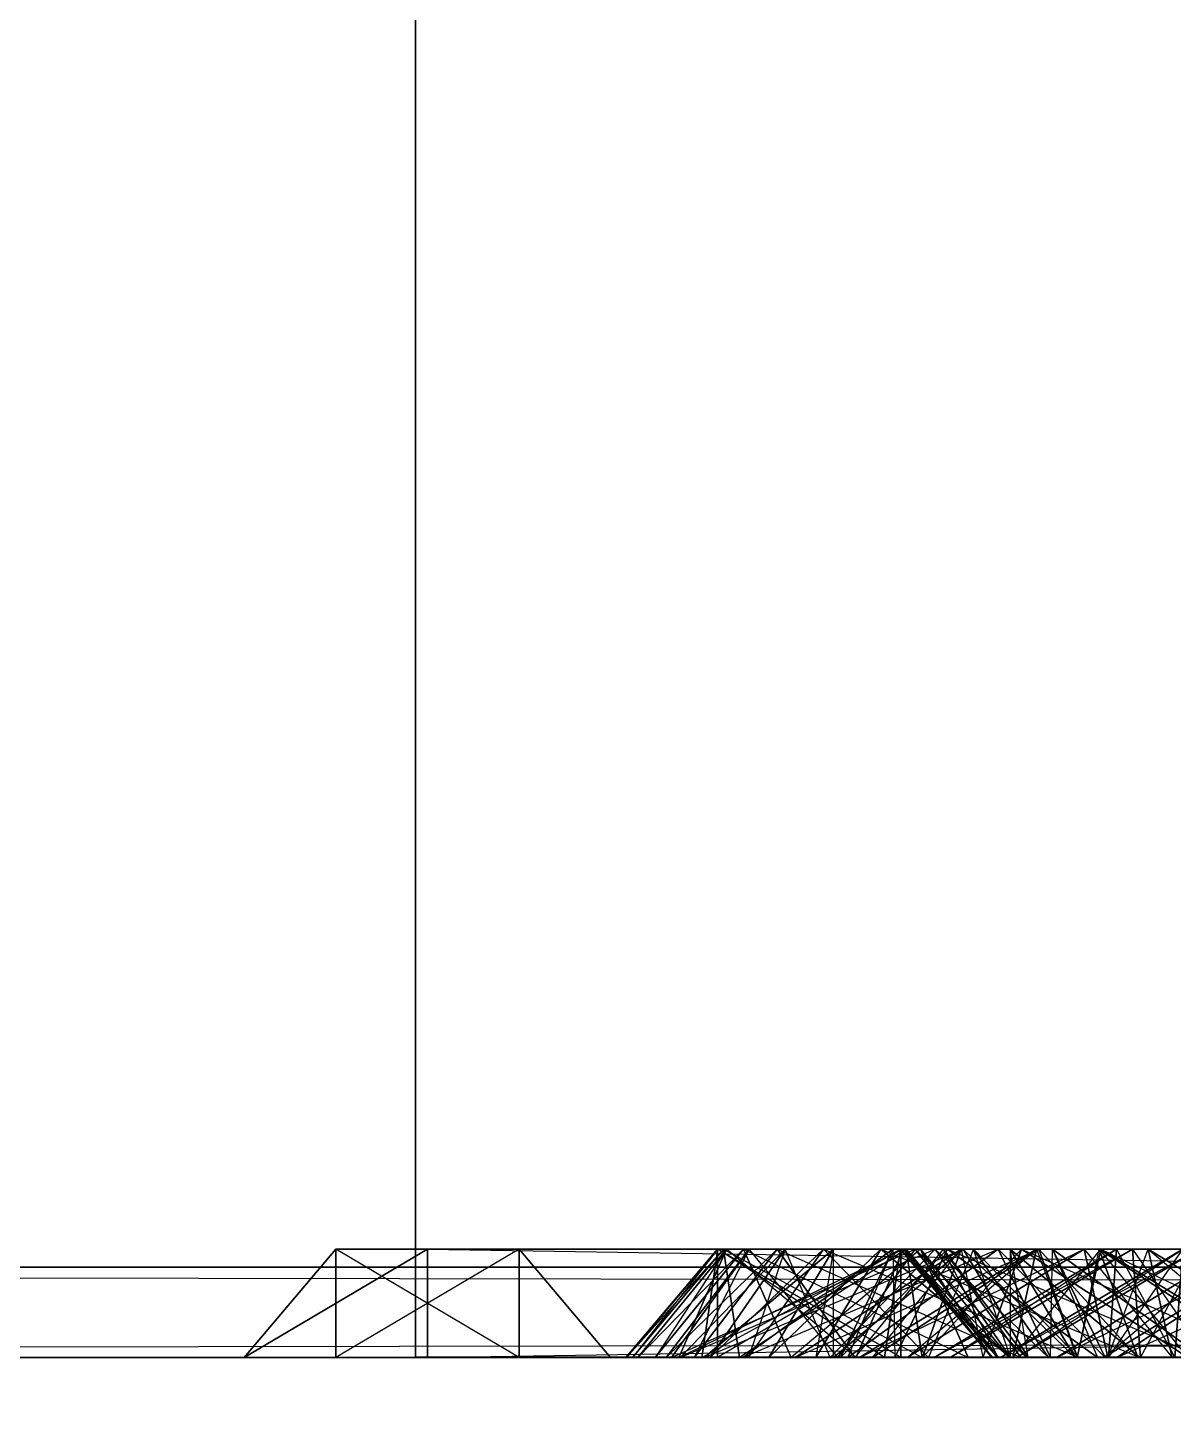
# Model space of a CAD drawing. Extents: x -3.3 to 26.7, y -2 to 14.5.
# Drawn here: x 0.515 to 1.15, y 0.475 to 1.238 of the extents above; entities that cross this region are included whole.
import ezdxf

# ---------------------------------------------------------------- set-up
doc = ezdxf.new("R2010")
doc.units = 0
doc.layers.add('UB3D', color=1, linetype='CONTINUOUS')

msp = doc.modelspace()

# ---------------------------------------------------------------- linework, layer by layer
at = {"layer": 'UB3D', "color": 20}
for points in [[(4.54, 0.500101, -14.07), (0.73, 0.500101, -14.07), (0.73, 4.500101, -14.07), (4.54, 4.500101, -14.07)], [(0.73, 0.500101, -14.07), (0.73, 0.500101, -3.91), (0.73, 4.500101, -3.91), (0.73, 4.500101, -14.07)], [(0.73, 0.500101, -3.91), (4.54, 0.500101, -3.91), (4.54, 4.500101, -3.91), (0.73, 4.500101, -3.91)], [(4.54, 0.500101, -14.07), (0.73, 0.500101, -14.07), (0.73, 0.500101, -3.91)], [(4.54, 0.500101, -14.07), (0.73, 0.500101, -3.91), (4.54, 0.500101, -3.91)]]:
    msp.add_3dface(points, dxfattribs=at)
at = {"layer": 'UB3D', "color": 2}
for points in [[(0.635, 0.5, -3.9624), (0.7366, 0.56, -3.9624), (0.7366, 0.5, -4.0132)], [(0.635, 0.5, -3.8608), (0.7366, 0.5, -3.81), (0.7366, 0.56, -3.8608)], [(0.635, 0.5, -3.9624), (0.635, 0.5, -3.8608), (0.7366, 0.56, -3.9624)], [(0.635, 0.5, -3.8608), (0.7366, 0.56, -3.9624), (0.7366, 0.56, -3.8608)], [(0.635, 0.5, -14.1224), (0.7366, 0.56, -14.1224), (0.7366, 0.5, -14.1732)], [(0.635, 0.5, -14.0208), (0.7366, 0.5, -13.97), (0.7366, 0.56, -14.0208)], [(0.635, 0.5, -14.1224), (0.635, 0.5, -14.0208), (0.7366, 0.56, -14.1224)], [(0.635, 0.5, -14.0208), (0.7366, 0.56, -14.1224), (0.7366, 0.56, -14.0208)], [(0.6858, 0.5, -3.81), (0.6858, 0.56, -3.9116), (0.635, 0.5, -3.9116)], [(0.6858, 0.56, -3.9116), (0.635, 0.5, -3.9116), (0.6858, 0.56, -14.0716)], [(0.635, 0.5, -3.9116), (0.6858, 0.56, -14.0716), (0.635, 0.5, -14.0716)], [(0.6858, 0.56, -14.0716), (0.635, 0.5, -14.0716), (0.6858, 0.5, -14.1732)], [(0.6858, 0.5, -3.81), (0.7874, 0.5, -3.81), (0.6858, 0.56, -3.9116)], [(0.7874, 0.5, -3.81), (0.6858, 0.56, -3.9116), (0.7874, 0.56, -3.9116)], [(0.6858, 0.56, -3.9116), (0.7874, 0.56, -3.9116), (0.6858, 0.56, -14.0716)], [(0.7874, 0.56, -3.9116), (0.6858, 0.56, -14.0716), (0.7874, 0.56, -14.0716)], [(0.6858, 0.56, -14.0716), (0.7874, 0.56, -14.0716), (0.6858, 0.5, -14.1732)], [(0.7874, 0.56, -14.0716), (0.6858, 0.5, -14.1732), (0.7874, 0.5, -14.1732)], [(0.7366, 0.56, -3.9624), (0.7366, 0.5, -4.0132), (4.5466, 0.56, -3.9624)], [(0.7366, 0.5, -4.0132), (4.5466, 0.56, -3.9624), (4.5466, 0.5, -4.0132)], [(0.7366, 0.5, -3.81), (0.7366, 0.56, -3.8608), (4.5466, 0.5, -3.81)], [(0.7366, 0.56, -3.8608), (4.5466, 0.5, -3.81), (4.5466, 0.56, -3.8608)], [(0.7366, 0.56, -3.9624), (0.7366, 0.56, -3.8608), (4.5466, 0.56, -3.9624)], [(0.7366, 0.56, -3.8608), (4.5466, 0.56, -3.9624), (4.5466, 0.56, -3.8608)], [(0.7366, 0.56, -14.1224), (0.7366, 0.5, -14.1732), (4.5466, 0.56, -14.1224)], [(0.7366, 0.5, -14.1732), (4.5466, 0.56, -14.1224), (4.5466, 0.5, -14.1732)], [(0.7366, 0.5, -13.97), (0.7366, 0.56, -14.0208), (4.5466, 0.5, -13.97)], [(0.7366, 0.56, -14.0208), (4.5466, 0.5, -13.97), (4.5466, 0.56, -14.0208)], [(0.7366, 0.56, -14.1224), (0.7366, 0.56, -14.0208), (4.5466, 0.56, -14.1224)], [(0.7366, 0.56, -14.0208), (4.5466, 0.56, -14.1224), (4.5466, 0.56, -14.0208)], [(0.7874, 0.5, -3.81), (0.8382, 0.5, -3.9116), (0.7874, 0.56, -3.9116)], [(0.8382, 0.5, -3.9116), (0.7874, 0.56, -3.9116), (0.8382, 0.5, -14.0716)], [(0.7874, 0.56, -3.9116), (0.8382, 0.5, -14.0716), (0.7874, 0.56, -14.0716)], [(0.8382, 0.5, -14.0716), (0.7874, 0.56, -14.0716), (0.7874, 0.5, -14.1732)], [(0.897466, 0.5, -10.371667), (0.897466, 0.56, -10.473267), (0.846666, 0.5, -10.473267)], [(0.897466, 0.56, -10.473267), (0.846666, 0.5, -10.473267), (0.897466, 0.56, -10.8966)], [(0.846666, 0.5, -10.473267), (0.897466, 0.56, -10.8966), (0.846666, 0.5, -10.8966)], [(0.897466, 0.56, -10.8966), (0.846666, 0.5, -10.8966), (0.897466, 0.5, -10.9982)], [(0.888778, 0.5, -10.570082), (0.847026, 0.5, -10.464448), (0.89763, 0.56, -10.468874)], [(0.847026, 0.5, -10.464448), (0.89763, 0.56, -10.468874), (0.850241, 0.5, -10.427692)], [(0.88878, 0.5, -10.799817), (0.89763, 0.56, -10.901025), (0.847026, 0.5, -10.90545)], [(0.89763, 0.56, -10.901025), (0.847026, 0.5, -10.90545), (0.900844, 0.56, -10.93778)], [(0.847026, 0.5, -10.90545), (0.900844, 0.56, -10.93778), (0.85024, 0.5, -10.942205)], [(0.900844, 0.56, -10.93778), (0.85024, 0.5, -10.942205), (0.909694, 0.5, -11.038988)], [(0.89763, 0.56, -10.468874), (0.850241, 0.5, -10.427692), (0.900845, 0.56, -10.432118)], [(0.850241, 0.5, -10.427692), (0.900845, 0.56, -10.432118), (0.909697, 0.5, -10.33091)], [(0.876086, 0.5, -10.84837), (0.902382, 0.56, -10.946503), (0.853315, 0.5, -10.959651)], [(0.902382, 0.56, -10.946503), (0.853315, 0.5, -10.959651), (0.911932, 0.56, -10.982142)], [(0.853315, 0.5, -10.959651), (0.911932, 0.56, -10.982142), (0.862865, 0.5, -10.99529)], [(0.876087, 0.5, -10.521529), (0.853316, 0.5, -10.410248), (0.902383, 0.56, -10.423396)], [(0.853316, 0.5, -10.410248), (0.902383, 0.56, -10.423396), (0.862866, 0.5, -10.374609)], [(0.911932, 0.56, -10.982142), (0.862865, 0.5, -10.99529), (0.938228, 0.5, -11.080275)], [(0.902383, 0.56, -10.423396), (0.862866, 0.5, -10.374609), (0.911933, 0.56, -10.387757)], [(0.862866, 0.5, -10.374609), (0.911933, 0.56, -10.387757), (0.938229, 0.5, -10.289624)], [(0.872022, 0.5, -10.898384), (0.914959, 0.56, -10.990462), (0.86892, 0.5, -11.011931)], [(0.914959, 0.56, -10.990462), (0.86892, 0.5, -11.011931), (0.930552, 0.56, -11.023901)], [(0.86892, 0.5, -11.011931), (0.930552, 0.56, -11.023901), (0.884513, 0.5, -11.04537)], [(0.872026, 0.5, -10.471515), (0.868922, 0.5, -10.35797), (0.914961, 0.56, -10.379438)], [(0.868922, 0.5, -10.35797), (0.914961, 0.56, -10.379438), (0.884514, 0.5, -10.324532)], [(0.872022, 0.5, -10.898384), (0.9641, 0.5, -10.855448), (0.914959, 0.56, -10.990462)], [(0.964102, 0.5, -10.514449), (0.872026, 0.5, -10.471515), (1.007037, 0.56, -10.422372)], [(0.872026, 0.5, -10.471515), (1.007037, 0.56, -10.422372), (0.914961, 0.56, -10.379438)], [(0.876086, 0.5, -10.84837), (0.974218, 0.5, -10.822074), (0.902382, 0.56, -10.946503)], [(0.974219, 0.5, -10.547825), (0.876087, 0.5, -10.521529), (1.000515, 0.56, -10.449692)], [(0.876087, 0.5, -10.521529), (1.000515, 0.56, -10.449692), (0.902383, 0.56, -10.423396)], [(0.876707, 0.5, -10.421553), (0.893369, 0.5, -10.309194), (0.93498, 0.56, -10.338331)], [(0.959929, 0.5, -10.479825), (0.876707, 0.5, -10.421553), (1.018202, 0.56, -10.396603)], [(0.876707, 0.5, -10.421553), (1.018202, 0.56, -10.396603), (0.93498, 0.56, -10.338331)], [(0.876709, 0.5, -10.948346), (0.93498, 0.56, -11.031568), (0.893369, 0.5, -11.060704)], [(0.876709, 0.5, -10.948346), (0.959931, 0.5, -10.890076), (0.93498, 0.56, -11.031568)], [(0.930552, 0.56, -11.023901), (0.884513, 0.5, -11.04537), (0.973489, 0.5, -11.115979)], [(0.914961, 0.56, -10.379438), (0.884514, 0.5, -10.324532), (0.930553, 0.56, -10.346)], [(0.884514, 0.5, -10.324532), (0.930553, 0.56, -10.346), (0.973488, 0.5, -10.253923)], [(0.989986, 0.5, -10.578934), (0.888778, 0.5, -10.570082), (0.998838, 0.56, -10.477726)], [(0.888778, 0.5, -10.570082), (0.998838, 0.56, -10.477726), (0.89763, 0.56, -10.468874)], [(0.88878, 0.5, -10.799817), (0.989988, 0.5, -10.790967), (0.89763, 0.56, -10.901025)], [(0.889995, 0.5, -10.996736), (0.961834, 0.56, -11.068575), (0.925914, 0.5, -11.104495)], [(0.889995, 0.5, -10.996736), (0.961833, 0.5, -10.924898), (0.961834, 0.56, -11.068575)], [(0.889997, 0.5, -10.373162), (0.925916, 0.5, -10.265405), (0.961835, 0.56, -10.301324)], [(0.961835, 0.5, -10.445), (0.889997, 0.5, -10.373162), (1.033673, 0.56, -10.373162)], [(0.889997, 0.5, -10.373162), (1.033673, 0.56, -10.373162), (0.961835, 0.56, -10.301324)], [(0.893369, 0.5, -10.309194), (0.93498, 0.56, -10.338331), (0.914532, 0.5, -10.27897)], [(0.93498, 0.56, -11.031568), (0.893369, 0.5, -11.060704), (0.956142, 0.56, -11.061791)], [(0.893369, 0.5, -11.060704), (0.956142, 0.56, -11.061791), (0.914531, 0.5, -11.090927)], [(0.897466, 0.5, -10.371667), (0.999066, 0.5, -10.371667), (0.897466, 0.56, -10.473267)], [(0.999066, 0.5, -10.371667), (0.897466, 0.56, -10.473267), (0.999066, 0.56, -10.473267)], [(0.897466, 0.56, -10.473267), (0.999066, 0.56, -10.473267), (0.897466, 0.56, -10.8966)], [(0.999066, 0.56, -10.473267), (0.897466, 0.56, -10.8966), (0.999066, 0.56, -10.8966)], [(0.897466, 0.56, -10.8966), (0.999066, 0.56, -10.8966), (0.897466, 0.5, -10.9982)], [(0.999066, 0.56, -10.8966), (0.897466, 0.5, -10.9982), (0.999066, 0.5, -10.9982)], [(0.998838, 0.56, -10.477726), (0.89763, 0.56, -10.468874), (1.002053, 0.56, -10.44097)], [(0.89763, 0.56, -10.468874), (1.002053, 0.56, -10.44097), (0.900845, 0.56, -10.432118)], [(0.989988, 0.5, -10.790967), (0.89763, 0.56, -10.901025), (0.998838, 0.56, -10.892175)], [(0.89763, 0.56, -10.901025), (0.998838, 0.56, -10.892175), (0.900844, 0.56, -10.93778)], [(0.998838, 0.56, -10.892175), (0.900844, 0.56, -10.93778), (1.002052, 0.56, -10.92893)], [(0.900844, 0.56, -10.93778), (1.002052, 0.56, -10.92893), (0.909694, 0.5, -11.038988)], [(1.002053, 0.56, -10.44097), (0.900845, 0.56, -10.432118), (1.010905, 0.5, -10.339762)], [(0.900845, 0.56, -10.432118), (1.010905, 0.5, -10.339762), (0.909697, 0.5, -10.33091)], [(0.974218, 0.5, -10.822074), (0.902382, 0.56, -10.946503), (1.000514, 0.56, -10.920207)], [(0.902382, 0.56, -10.946503), (1.000514, 0.56, -10.920207), (0.911932, 0.56, -10.982142)], [(1.000515, 0.56, -10.449692), (0.902383, 0.56, -10.423396), (1.010065, 0.56, -10.414053)], [(0.902383, 0.56, -10.423396), (1.010065, 0.56, -10.414053), (0.911933, 0.56, -10.387757)], [(1.002052, 0.56, -10.92893), (0.909694, 0.5, -11.038988), (1.010902, 0.5, -11.030138)], [(0.911484, 0.5, -10.327817), (0.965569, 0.5, -10.227932), (0.994706, 0.56, -10.269543)], [(0.969758, 0.5, -10.411039), (0.911484, 0.5, -10.327817), (1.05298, 0.56, -10.352765)], [(0.911484, 0.5, -10.327817), (1.05298, 0.56, -10.352765), (0.994706, 0.56, -10.269543)], [(0.911486, 0.5, -11.042086), (0.994708, 0.56, -11.100357), (0.965572, 0.5, -11.141968)], [(0.911486, 0.5, -11.042086), (0.969756, 0.5, -10.958864), (0.994708, 0.56, -11.100357)], [(1.000514, 0.56, -10.920207), (0.911932, 0.56, -10.982142), (1.010064, 0.56, -10.955846)], [(0.911932, 0.56, -10.982142), (1.010064, 0.56, -10.955846), (0.938228, 0.5, -11.080275)], [(1.010065, 0.56, -10.414053), (0.911933, 0.56, -10.387757), (1.036361, 0.5, -10.31592)], [(0.911933, 0.56, -10.387757), (1.036361, 0.5, -10.31592), (0.938229, 0.5, -10.289624)], [(0.956142, 0.56, -11.061791), (0.914531, 0.5, -11.090927), (1.014413, 0.5, -11.145013)], [(0.93498, 0.56, -10.338331), (0.914532, 0.5, -10.27897), (0.956143, 0.56, -10.308107)], [(0.914532, 0.5, -10.27897), (0.956143, 0.56, -10.308107), (1.014416, 0.5, -10.224885)], [(0.9641, 0.5, -10.855448), (0.914959, 0.56, -10.990462), (1.007037, 0.56, -10.947526)], [(0.914959, 0.56, -10.990462), (1.007037, 0.56, -10.947526), (0.930552, 0.56, -11.023901)], [(1.007037, 0.56, -10.422372), (0.914961, 0.56, -10.379438), (1.022629, 0.56, -10.388934)], [(0.914961, 0.56, -10.379438), (1.022629, 0.56, -10.388934), (0.930553, 0.56, -10.346)], [(0.961834, 0.56, -11.068575), (0.925914, 0.5, -11.104495), (0.987924, 0.56, -11.094665)], [(0.925914, 0.5, -11.104495), (0.987924, 0.56, -11.094665), (0.952004, 0.5, -11.130585)], [(0.925916, 0.5, -10.265405), (0.961835, 0.56, -10.301324), (0.952005, 0.5, -10.239316)], [(1.007037, 0.56, -10.947526), (0.930552, 0.56, -11.023901), (1.02263, 0.56, -10.980965)], [(0.930552, 0.56, -11.023901), (1.02263, 0.56, -10.980965), (0.973489, 0.5, -11.115979)], [(1.022629, 0.56, -10.388934), (0.930553, 0.56, -10.346), (1.065564, 0.5, -10.296857)], [(0.930553, 0.56, -10.346), (1.065564, 0.5, -10.296857), (0.973488, 0.5, -10.253923)], [(1.018202, 0.56, -10.396603), (0.93498, 0.56, -10.338331), (1.039365, 0.56, -10.366379)], [(0.93498, 0.56, -10.338331), (1.039365, 0.56, -10.366379), (0.956143, 0.56, -10.308107)], [(0.959931, 0.5, -10.890076), (0.93498, 0.56, -11.031568), (1.018202, 0.56, -10.973298)], [(0.93498, 0.56, -11.031568), (1.018202, 0.56, -10.973298), (0.956142, 0.56, -11.061791)], [(1.010064, 0.56, -10.955846), (0.938228, 0.5, -11.080275), (1.03636, 0.5, -11.053979)], [(0.94052, 0.5, -11.08301), (1.032598, 0.56, -11.125947), (1.011129, 0.5, -11.171986)], [(0.94052, 0.5, -11.08301), (0.983456, 0.5, -10.990932), (1.032598, 0.56, -11.125947)], [(0.940521, 0.5, -10.286886), (1.011132, 0.5, -10.197913), (1.032599, 0.56, -10.243952)], [(0.983455, 0.5, -10.378964), (0.940521, 0.5, -10.286886), (1.075533, 0.56, -10.33603)], [(0.940521, 0.5, -10.286886), (1.075533, 0.56, -10.33603), (1.032599, 0.56, -10.243952)], [(0.987924, 0.56, -11.094665), (0.952004, 0.5, -11.130585), (1.059763, 0.5, -11.166504)], [(0.961835, 0.56, -10.301324), (0.952005, 0.5, -10.239316), (0.987924, 0.56, -10.275235)], [(0.952005, 0.5, -10.239316), (0.987924, 0.56, -10.275235), (1.059762, 0.5, -10.203397)], [(1.018202, 0.56, -10.973298), (0.956142, 0.56, -11.061791), (1.039364, 0.56, -11.003521)], [(0.956142, 0.56, -11.061791), (1.039364, 0.56, -11.003521), (1.014413, 0.5, -11.145013)], [(1.039365, 0.56, -10.366379), (0.956143, 0.56, -10.308107), (1.097638, 0.5, -10.283157)], [(0.956143, 0.56, -10.308107), (1.097638, 0.5, -10.283157), (1.014416, 0.5, -10.224885)], [(0.959929, 0.5, -10.479825), (1.018202, 0.56, -10.396603), (1.059813, 0.5, -10.42574)], [(0.959931, 0.5, -10.890076), (1.059813, 0.5, -10.944162), (1.018202, 0.56, -10.973298)], [(0.961833, 0.5, -10.924898), (1.069592, 0.5, -10.960817), (1.033672, 0.56, -10.996737)], [(0.961833, 0.5, -10.924898), (0.961834, 0.56, -11.068575), (1.033672, 0.56, -10.996737)], [(0.961834, 0.56, -11.068575), (1.033672, 0.56, -10.996737), (0.987924, 0.56, -11.094665)], [(0.961835, 0.5, -10.445), (1.033673, 0.56, -10.373162), (1.069592, 0.5, -10.409081)], [(1.033673, 0.56, -10.373162), (0.961835, 0.56, -10.301324), (1.059762, 0.56, -10.347073)], [(0.961835, 0.56, -10.301324), (1.059762, 0.56, -10.347073), (0.987924, 0.56, -10.275235)], [(0.9641, 0.5, -10.855448), (1.053076, 0.5, -10.926057), (1.007037, 0.56, -10.947526)], [(0.964102, 0.5, -10.514449), (1.007037, 0.56, -10.422372), (1.053076, 0.5, -10.44384)], [(0.965569, 0.5, -10.227932), (0.994706, 0.56, -10.269543), (0.995792, 0.5, -10.206769)], [(0.994708, 0.56, -11.100357), (0.965572, 0.5, -11.141968), (1.024931, 0.56, -11.121519)], [(0.965572, 0.5, -11.141968), (1.024931, 0.56, -11.121519), (0.995795, 0.5, -11.16313)], [(0.969756, 0.5, -10.958864), (1.082114, 0.5, -10.975524), (1.052978, 0.56, -11.017135)], [(0.969756, 0.5, -10.958864), (0.994708, 0.56, -11.100357), (1.052978, 0.56, -11.017135)], [(0.969758, 0.5, -10.411039), (1.05298, 0.56, -10.352765), (1.082117, 0.5, -10.394376)], [(1.02263, 0.56, -10.980965), (0.973489, 0.5, -11.115979), (1.065567, 0.5, -11.073043)], [(0.974218, 0.5, -10.822074), (1.049581, 0.5, -10.907059), (1.000514, 0.56, -10.920207)], [(0.974219, 0.5, -10.547825), (1.000515, 0.56, -10.449692), (1.049582, 0.5, -10.46284)], [(0.976224, 0.5, -10.251629), (1.061209, 0.5, -10.176266), (1.074357, 0.56, -10.225333)], [(1.00252, 0.5, -10.349761), (0.976224, 0.5, -10.251629), (1.100653, 0.56, -10.323465)], [(0.976224, 0.5, -10.251629), (1.100653, 0.56, -10.323465), (1.074357, 0.56, -10.225333)], [(0.976224, 0.5, -11.118271), (1.074357, 0.56, -11.144567), (1.061209, 0.5, -11.193634)], [(0.976224, 0.5, -11.118271), (1.00252, 0.5, -11.020139), (1.074357, 0.56, -11.144567)], [(0.983455, 0.5, -10.378964), (1.075533, 0.56, -10.33603), (1.097, 0.5, -10.382069)], [(0.983456, 0.5, -10.990932), (1.097003, 0.5, -10.98783), (1.075534, 0.56, -11.033869)], [(0.983456, 0.5, -10.990932), (1.032598, 0.56, -11.125947), (1.075534, 0.56, -11.033869)], [(1.059762, 0.56, -10.347073), (0.987924, 0.56, -10.275235), (1.1316, 0.5, -10.275235)], [(0.987924, 0.56, -10.275235), (1.1316, 0.5, -10.275235), (1.059762, 0.5, -10.203397)], [(1.033672, 0.56, -10.996737), (0.987924, 0.56, -11.094665), (1.059762, 0.56, -11.022827)], [(0.987924, 0.56, -11.094665), (1.059762, 0.56, -11.022827), (1.059763, 0.5, -11.166504)], [(0.989986, 0.5, -10.578934), (0.998838, 0.56, -10.477726), (1.049442, 0.5, -10.482152)], [(0.989988, 0.5, -10.790967), (1.049442, 0.5, -10.88775), (0.998838, 0.56, -10.892175)], [(0.994706, 0.56, -10.269543), (0.995792, 0.5, -10.206769), (1.024929, 0.56, -10.24838)], [(1.05298, 0.56, -10.352765), (0.994706, 0.56, -10.269543), (1.083203, 0.56, -10.331602)], [(0.994706, 0.56, -10.269543), (1.083203, 0.56, -10.331602), (1.024929, 0.56, -10.24838)], [(0.994708, 0.56, -11.100357), (1.052978, 0.56, -11.017135), (1.024931, 0.56, -11.121519)], [(0.995792, 0.5, -10.206769), (1.024929, 0.56, -10.24838), (1.108151, 0.5, -10.190106)], [(1.024931, 0.56, -11.121519), (0.995795, 0.5, -11.16313), (1.108153, 0.5, -11.17979)], [(0.998838, 0.56, -10.477726), (1.049442, 0.5, -10.482152), (1.002053, 0.56, -10.44097)], [(1.049442, 0.5, -10.88775), (0.998838, 0.56, -10.892175), (1.052656, 0.5, -10.924505)], [(0.998838, 0.56, -10.892175), (1.052656, 0.5, -10.924505), (1.002052, 0.56, -10.92893)], [(0.999066, 0.5, -10.371667), (1.049866, 0.5, -10.473267), (0.999066, 0.56, -10.473267)], [(1.049866, 0.5, -10.473267), (0.999066, 0.56, -10.473267), (1.049866, 0.5, -10.8966)], [(0.999066, 0.56, -10.473267), (1.049866, 0.5, -10.8966), (0.999066, 0.56, -10.8966)], [(1.049866, 0.5, -10.8966), (0.999066, 0.56, -10.8966), (0.999066, 0.5, -10.9982)], [(1.049581, 0.5, -10.907059), (1.000514, 0.56, -10.920207), (1.059131, 0.5, -10.942698)], [(1.000514, 0.56, -10.920207), (1.059131, 0.5, -10.942698), (1.010064, 0.56, -10.955846)], [(1.000515, 0.56, -10.449692), (1.049582, 0.5, -10.46284), (1.010065, 0.56, -10.414053)], [(1.052656, 0.5, -10.924505), (1.002052, 0.56, -10.92893), (1.010902, 0.5, -11.030138)], [(1.049442, 0.5, -10.482152), (1.002053, 0.56, -10.44097), (1.052657, 0.5, -10.445396)], [(1.002053, 0.56, -10.44097), (1.052657, 0.5, -10.445396), (1.010905, 0.5, -10.339762)], [(1.00252, 0.5, -10.349761), (1.100653, 0.56, -10.323465), (1.113801, 0.5, -10.372532)], [(1.00252, 0.5, -11.020139), (1.113801, 0.5, -10.997368), (1.100653, 0.56, -11.046435)], [(1.00252, 0.5, -11.020139), (1.074357, 0.56, -11.144567), (1.100653, 0.56, -11.046435)], [(1.007037, 0.56, -10.422372), (1.053076, 0.5, -10.44384), (1.022629, 0.56, -10.388934)], [(1.053076, 0.5, -10.926057), (1.007037, 0.56, -10.947526), (1.068669, 0.5, -10.959496)], [(1.007037, 0.56, -10.947526), (1.068669, 0.5, -10.959496), (1.02263, 0.56, -10.980965)], [(1.059131, 0.5, -10.942698), (1.010064, 0.56, -10.955846), (1.03636, 0.5, -11.053979)], [(1.049582, 0.5, -10.46284), (1.010065, 0.56, -10.414053), (1.059132, 0.5, -10.427201)], [(1.010065, 0.56, -10.414053), (1.059132, 0.5, -10.427201), (1.036361, 0.5, -10.31592)], [(1.032598, 0.56, -11.125947), (1.011129, 0.5, -11.171986), (1.066037, 0.56, -11.14154)], [(1.011129, 0.5, -11.171986), (1.066037, 0.56, -11.14154), (1.044568, 0.5, -11.187579)], [(1.011132, 0.5, -10.197913), (1.032599, 0.56, -10.243952), (1.044571, 0.5, -10.182321)], [(1.039364, 0.56, -11.003521), (1.014413, 0.5, -11.145013), (1.097635, 0.5, -11.086743)], [(1.017509, 0.5, -11.1468), (1.118717, 0.56, -11.155655), (1.114289, 0.5, -11.206259)], [(1.017509, 0.5, -11.1468), (1.026363, 0.5, -11.045592), (1.118717, 0.56, -11.155655)], [(1.01751, 0.5, -10.223097), (1.114292, 0.5, -10.163641), (1.118718, 0.56, -10.214245)], [(1.026362, 0.5, -10.324305), (1.01751, 0.5, -10.223097), (1.12757, 0.56, -10.315453)], [(1.01751, 0.5, -10.223097), (1.12757, 0.56, -10.315453), (1.118718, 0.56, -10.214245)], [(1.018202, 0.56, -10.396603), (1.059813, 0.5, -10.42574), (1.039365, 0.56, -10.366379)], [(1.059813, 0.5, -10.944162), (1.018202, 0.56, -10.973298), (1.080975, 0.5, -10.974385)], [(1.018202, 0.56, -10.973298), (1.080975, 0.5, -10.974385), (1.039364, 0.56, -11.003521)], [(1.053076, 0.5, -10.44384), (1.022629, 0.56, -10.388934), (1.068668, 0.5, -10.410402)], [(1.022629, 0.56, -10.388934), (1.068668, 0.5, -10.410402), (1.065564, 0.5, -10.296857)], [(1.068669, 0.5, -10.959496), (1.02263, 0.56, -10.980965), (1.065567, 0.5, -11.073043)], [(1.083203, 0.56, -10.331602), (1.024929, 0.56, -10.24838), (1.166425, 0.5, -10.273328)], [(1.024929, 0.56, -10.24838), (1.166425, 0.5, -10.273328), (1.108151, 0.5, -10.190106)], [(1.052978, 0.56, -11.017135), (1.024931, 0.56, -11.121519), (1.083201, 0.56, -11.038297)], [(1.024931, 0.56, -11.121519), (1.083201, 0.56, -11.038297), (1.108153, 0.5, -11.17979)], [(1.026362, 0.5, -10.324305), (1.12757, 0.56, -10.315453), (1.131996, 0.5, -10.366057)], [(1.026363, 0.5, -11.045592), (1.131999, 0.5, -11.003843), (1.127571, 0.56, -11.054447)], [(1.026363, 0.5, -11.045592), (1.118717, 0.56, -11.155655), (1.127571, 0.56, -11.054447)], [(1.032598, 0.56, -11.125947), (1.075534, 0.56, -11.033869), (1.066037, 0.56, -11.14154)], [(1.032599, 0.56, -10.243952), (1.044571, 0.5, -10.182321), (1.066038, 0.56, -10.22836)], [(1.075533, 0.56, -10.33603), (1.032599, 0.56, -10.243952), (1.108972, 0.56, -10.320438)], [(1.032599, 0.56, -10.243952), (1.108972, 0.56, -10.320438), (1.066038, 0.56, -10.22836)], [(1.069592, 0.5, -10.960817), (1.033672, 0.56, -10.996737), (1.095682, 0.5, -10.986907)], [(1.033672, 0.56, -10.996737), (1.095682, 0.5, -10.986907), (1.059762, 0.56, -11.022827)], [(1.033673, 0.56, -10.373162), (1.069592, 0.5, -10.409081), (1.059762, 0.56, -10.347073)], [(1.080975, 0.5, -10.974385), (1.039364, 0.56, -11.003521), (1.097635, 0.5, -11.086743)], [(1.059813, 0.5, -10.42574), (1.039365, 0.56, -10.366379), (1.080976, 0.5, -10.395516)], [(1.039365, 0.56, -10.366379), (1.080976, 0.5, -10.395516), (1.097638, 0.5, -10.283157)], [(1.066037, 0.56, -11.14154), (1.044568, 0.5, -11.187579), (1.158115, 0.5, -11.184477)], [(1.044571, 0.5, -10.182321), (1.066038, 0.56, -10.22836), (1.158116, 0.5, -10.185426)], [(1.082114, 0.5, -10.975524), (1.052978, 0.56, -11.017135), (1.112337, 0.5, -10.996686)], [(1.052978, 0.56, -11.017135), (1.112337, 0.5, -10.996686), (1.083201, 0.56, -11.038297)], [(1.05298, 0.56, -10.352765), (1.082117, 0.5, -10.394376), (1.083203, 0.56, -10.331602)], [(1.054265, 0.5, -10.303386), (1.155473, 0.56, -10.312238), (1.151047, 0.5, -10.362842)], [(1.054265, 0.5, -10.303386), (1.063117, 0.5, -10.202178), (1.155473, 0.56, -10.312238)], [(1.054265, 0.5, -11.066518), (1.151045, 0.5, -11.007059), (1.155473, 0.56, -11.057663)], [(1.063119, 0.5, -11.167726), (1.054265, 0.5, -11.066518), (1.164327, 0.56, -11.158871)], [(1.054265, 0.5, -11.066518), (1.164327, 0.56, -11.158871), (1.155473, 0.56, -11.057663)], [(1.069592, 0.5, -10.409081), (1.059762, 0.56, -10.347073), (1.095681, 0.5, -10.382992)], [(1.059762, 0.56, -10.347073), (1.095681, 0.5, -10.382992), (1.1316, 0.5, -10.275235)], [(1.095682, 0.5, -10.986907), (1.059762, 0.56, -11.022827), (1.131601, 0.5, -11.094666)], [(1.059762, 0.56, -11.022827), (1.059763, 0.5, -11.166504), (1.131601, 0.5, -11.094666)], [(1.061209, 0.5, -10.176266), (1.074357, 0.56, -10.225333), (1.096848, 0.5, -10.166716)], [(1.074357, 0.56, -11.144567), (1.061209, 0.5, -11.193634), (1.109996, 0.56, -11.154117)], [(1.061209, 0.5, -11.193634), (1.109996, 0.56, -11.154117), (1.096848, 0.5, -11.203184)], [(1.063117, 0.5, -10.202178), (1.168751, 0.5, -10.160426), (1.164325, 0.56, -10.21103)], [(1.063117, 0.5, -10.202178), (1.155473, 0.56, -10.312238), (1.164325, 0.56, -10.21103)], [(1.063119, 0.5, -11.167726), (1.164327, 0.56, -11.158871), (1.168755, 0.5, -11.209475)], [(1.075534, 0.56, -11.033869), (1.066037, 0.56, -11.14154), (1.108973, 0.56, -11.049462)], [(1.066037, 0.56, -11.14154), (1.108973, 0.56, -11.049462), (1.158115, 0.5, -11.184477)], [(1.108972, 0.56, -10.320438), (1.066038, 0.56, -10.22836), (1.20105, 0.5, -10.277504)], [(1.066038, 0.56, -10.22836), (1.20105, 0.5, -10.277504), (1.158116, 0.5, -10.185426)], [(1.074357, 0.56, -10.225333), (1.096848, 0.5, -10.166716), (1.109996, 0.56, -10.215783)], [(1.100653, 0.56, -10.323465), (1.074357, 0.56, -10.225333), (1.136292, 0.56, -10.313915)], [(1.074357, 0.56, -10.225333), (1.136292, 0.56, -10.313915), (1.109996, 0.56, -10.215783)], [(1.074357, 0.56, -11.144567), (1.100653, 0.56, -11.046435), (1.109996, 0.56, -11.154117)], [(1.075533, 0.56, -10.33603), (1.097, 0.5, -10.382069), (1.108972, 0.56, -10.320438)], [(1.097003, 0.5, -10.98783), (1.075534, 0.56, -11.033869), (1.130442, 0.5, -11.003423)], [(1.075534, 0.56, -11.033869), (1.130442, 0.5, -11.003423), (1.108973, 0.56, -11.049462)], [(1.082117, 0.5, -10.394376), (1.083203, 0.56, -10.331602), (1.11234, 0.5, -10.373213)], [(1.112337, 0.5, -10.996686), (1.083201, 0.56, -11.038297), (1.166423, 0.5, -11.096568)], [(1.083201, 0.56, -11.038297), (1.108153, 0.5, -11.17979), (1.166423, 0.5, -11.096568)], [(1.083203, 0.56, -10.331602), (1.11234, 0.5, -10.373213), (1.166425, 0.5, -10.273328)], [(1.085374, 0.5, -10.287619), (1.183507, 0.56, -10.313915), (1.170359, 0.5, -10.362982)], [(1.085374, 0.5, -10.287619), (1.11167, 0.5, -10.189487), (1.183507, 0.56, -10.313915)], [(1.085374, 0.5, -11.082281), (1.170359, 0.5, -11.006918), (1.183507, 0.56, -11.055985)], [(1.11167, 0.5, -11.180413), (1.085374, 0.5, -11.082281), (1.209803, 0.56, -11.154117)], [(1.085374, 0.5, -11.082281), (1.209803, 0.56, -11.154117), (1.183507, 0.56, -11.055985)], [(1.096848, 0.5, -10.166716), (1.109996, 0.56, -10.215783), (1.208129, 0.5, -10.189487)], [(1.109996, 0.56, -11.154117), (1.096848, 0.5, -11.203184), (1.208129, 0.5, -11.180413)], [(1.097, 0.5, -10.382069), (1.108972, 0.56, -10.320438), (1.130439, 0.5, -10.366477)], [(1.100653, 0.56, -10.323465), (1.113801, 0.5, -10.372532), (1.136292, 0.56, -10.313915)], [(1.113801, 0.5, -10.997368), (1.100653, 0.56, -11.046435), (1.14944, 0.5, -11.006918)], [(1.100653, 0.56, -11.046435), (1.14944, 0.5, -11.006918), (1.136292, 0.56, -11.055985)], [(1.100653, 0.56, -11.046435), (1.109996, 0.56, -11.154117), (1.136292, 0.56, -11.055985)], [(1.108972, 0.56, -10.320438), (1.130439, 0.5, -10.366477), (1.20105, 0.5, -10.277504)], [(1.130442, 0.5, -11.003423), (1.108973, 0.56, -11.049462), (1.201051, 0.5, -11.092399)], [(1.108973, 0.56, -11.049462), (1.158115, 0.5, -11.184477), (1.201051, 0.5, -11.092399)], [(1.136292, 0.56, -10.313915), (1.109996, 0.56, -10.215783), (1.234425, 0.5, -10.287619)], [(1.109996, 0.56, -10.215783), (1.234425, 0.5, -10.287619), (1.208129, 0.5, -10.189487)], [(1.109996, 0.56, -11.154117), (1.136292, 0.56, -11.055985), (1.208129, 0.5, -11.180413)], [(1.11167, 0.5, -10.189487), (1.222951, 0.5, -10.166716), (1.209803, 0.56, -10.215783)], [(1.11167, 0.5, -10.189487), (1.183507, 0.56, -10.313915), (1.209803, 0.56, -10.215783)], [(1.11167, 0.5, -11.180413), (1.209803, 0.56, -11.154117), (1.222951, 0.5, -11.203184)], [(1.113801, 0.5, -10.372532), (1.136292, 0.56, -10.313915), (1.14944, 0.5, -10.362982)], [(1.118717, 0.56, -11.155655), (1.114289, 0.5, -11.206259), (1.155473, 0.56, -11.158871)], [(1.114289, 0.5, -11.206259), (1.155473, 0.56, -11.158871), (1.151045, 0.5, -11.209475)], [(1.114292, 0.5, -10.163641), (1.118718, 0.56, -10.214245), (1.151047, 0.5, -10.160426)], [(1.118717, 0.56, -11.155655), (1.127571, 0.56, -11.054447), (1.155473, 0.56, -11.158871)], [(1.118718, 0.56, -10.214245), (1.151047, 0.5, -10.160426), (1.155473, 0.56, -10.21103)], [(1.12757, 0.56, -10.315453), (1.118718, 0.56, -10.214245), (1.164325, 0.56, -10.312238)], [(1.118718, 0.56, -10.214245), (1.164325, 0.56, -10.312238), (1.155473, 0.56, -10.21103)], [(1.118748, 0.5, -11.092399), (1.189357, 0.5, -11.003423), (1.210826, 0.56, -11.049462)], [(1.161684, 0.5, -11.184477), (1.118748, 0.5, -11.092399), (1.253762, 0.56, -11.14154)], [(1.118748, 0.5, -11.092399), (1.253762, 0.56, -11.14154), (1.210826, 0.56, -11.049462)], [(1.11875, 0.5, -10.277502), (1.210827, 0.56, -10.320437), (1.189359, 0.5, -10.366476)], [(1.11875, 0.5, -10.277502), (1.161684, 0.5, -10.185426), (1.210827, 0.56, -10.320437)], [(1.12757, 0.56, -10.315453), (1.131996, 0.5, -10.366057), (1.164325, 0.56, -10.312238)], [(1.131999, 0.5, -11.003843), (1.127571, 0.56, -11.054447), (1.168755, 0.5, -11.007059)], [(1.127571, 0.56, -11.054447), (1.168755, 0.5, -11.007059), (1.164327, 0.56, -11.057663)], [(1.127571, 0.56, -11.054447), (1.155473, 0.56, -11.158871), (1.164327, 0.56, -11.057663)], [(1.131996, 0.5, -10.366057), (1.164325, 0.56, -10.312238), (1.168751, 0.5, -10.362842)], [(1.136292, 0.56, -10.313915), (1.14944, 0.5, -10.362982), (1.234425, 0.5, -10.287619)], [(1.14944, 0.5, -11.006918), (1.136292, 0.56, -11.055985), (1.234425, 0.5, -11.082281)], [(1.136292, 0.56, -11.055985), (1.208129, 0.5, -11.180413), (1.234425, 0.5, -11.082281)]]:
    msp.add_3dface(points, dxfattribs=at)
at = {"layer": 'UB3D', "color": 253}
for points in [[(-2.919157, 0.55, -28.382657), (-2.919157, 0.5, -28.446157), (26.315157, 0.55, -28.382657)], [(-2.919157, 0.5, -28.446157), (26.315157, 0.55, -28.382657), (26.315157, 0.5, -28.446157)], [(-2.919157, 0.5, -28.192157), (-2.919157, 0.55, -28.255657), (26.315157, 0.5, -28.192157)], [(-2.919157, 0.55, -28.255657), (26.315157, 0.5, -28.192157), (26.315157, 0.55, -28.255657)], [(-2.919157, 0.55, -28.382657), (-2.919157, 0.55, -28.255657), (26.315157, 0.55, -28.382657)], [(-2.919157, 0.55, -28.255657), (26.315157, 0.55, -28.382657), (26.315157, 0.55, -28.255657)], [(-2.919157, 0.55, 0.851657), (-2.919157, 0.5, 0.788157), (26.315157, 0.55, 0.851657)], [(-2.919157, 0.5, 0.788157), (26.315157, 0.55, 0.851657), (26.315157, 0.5, 0.788157)], [(-2.919157, 0.5, 1.042157), (-2.919157, 0.55, 0.978657), (26.315157, 0.5, 1.042157)], [(-2.919157, 0.55, 0.978657), (26.315157, 0.5, 1.042157), (26.315157, 0.55, 0.978657)], [(-2.919157, 0.55, 0.851657), (-2.919157, 0.55, 0.978657), (26.315157, 0.55, 0.851657)], [(-2.919157, 0.55, 0.978657), (26.315157, 0.55, 0.851657), (26.315157, 0.55, 0.978657)], [(-2.919157, 0.55, 0.915157), (-2.919157, 0.55, -28.319157), (2.527311, 0.55, -25.938349)], [(-2.919157, 0.55, 0.915157), (2.527311, 0.55, -25.938349), (2.521893, 0.55, -25.908426)], [(-2.919157, 0.55, 0.915157), (2.521893, 0.55, -25.908426), (2.521893, 0.55, -25.094774)], [(-2.919157, 0.55, 0.915157), (2.521893, 0.55, -25.094774), (2.527311, 0.55, -25.064851)], [(-2.919157, 0.55, 0.915157), (2.527311, 0.55, -25.064851), (2.548359, 0.55, -24.980822)], [(-2.919157, 0.55, 0.915157), (2.548359, 0.55, -24.980822), (2.577542, 0.55, -24.899261)], [(-2.919157, 0.55, 0.915157), (2.577542, 0.55, -24.899261), (2.614579, 0.55, -24.820953)], [(-2.919157, 0.55, 0.915157), (2.614579, 0.55, -24.820953), (2.659113, 0.55, -24.746652)], [(-2.919157, 0.55, 0.915157), (2.659113, 0.55, -24.746652), (2.710716, 0.55, -24.677074)], [(-2.919157, 0.55, 0.915157), (2.710716, 0.55, -24.677074), (2.768889, 0.55, -24.612889)], [(-2.919157, 0.55, 0.915157), (2.768889, 0.55, -24.612889), (2.833074, 0.55, -24.554716)], [(-2.919157, 0.55, 0.915157), (2.833074, 0.55, -24.554716), (2.902652, 0.55, -24.503113)], [(-2.919157, 0.55, 0.915157), (2.902652, 0.55, -24.503113), (2.976953, 0.55, -24.458579)], [(-2.919157, 0.55, 0.915157), (2.976953, 0.55, -24.458579), (3.055261, 0.55, -24.421542)], [(-2.919157, 0.55, 0.915157), (3.055261, 0.55, -24.421542), (3.136822, 0.55, -24.392359)], [(-2.919157, 0.55, 0.915157), (3.136822, 0.55, -24.392359), (3.220851, 0.55, -24.371311)], [(-2.919157, 0.55, 0.915157), (3.220851, 0.55, -24.371311), (3.250774, 0.55, -24.365893)], [(-2.919157, 0.55, 0.915157), (3.250774, 0.55, -24.365893), (1.533217, 0.55, -13.22196)], [(-2.919157, 0.55, 0.915157), (1.533217, 0.55, -13.22196), (1.533217, 0.55, -12.38124)], [(-2.919157, 0.55, 0.915157), (1.533217, 0.55, -12.38124), (1.546417, 0.55, -12.34796)], [(-2.919157, 0.55, 0.915157), (1.546417, 0.55, -12.34796), (1.596155, 0.55, -12.242798)], [(-2.919157, 0.55, 0.915157), (1.596155, 0.55, -12.242798), (1.655961, 0.55, -12.143017)], [(-2.919157, 0.55, 0.915157), (1.655961, 0.55, -12.143017), (1.725259, 0.55, -12.049579)], [(-2.919157, 0.55, 0.915157), (1.725259, 0.55, -12.049579), (1.803383, 0.55, -11.963383)], [(-2.919157, 0.55, 0.915157), (1.803383, 0.55, -11.963383), (1.889579, 0.55, -11.885259)], [(-2.919157, 0.55, 0.915157), (1.889579, 0.55, -11.885259), (1.983017, 0.55, -11.815961)], [(-2.919157, 0.55, 0.915157), (1.983017, 0.55, -11.815961), (2.082798, 0.55, -11.756155)], [(-2.919157, 0.55, 0.915157), (2.082798, 0.55, -11.756155), (2.18796, 0.55, -11.706417)], [(-2.919157, 0.55, 0.915157), (2.18796, 0.55, -11.706417), (2.22124, 0.55, -11.693217)], [(-2.919157, 0.55, 0.915157), (2.22124, 0.55, -11.693217), (1.630912, 0.55, -5.969311)], [(-2.919157, 0.55, 0.915157), (1.630912, 0.55, -5.969311), (1.590138, 0.55, -5.901283)], [(-2.919157, 0.55, 0.915157), (1.590138, 0.55, -5.901283), (1.556228, 0.55, -5.829587)], [(-2.919157, 0.55, 0.915157), (1.556228, 0.55, -5.829587), (1.529509, 0.55, -5.754912)], [(-2.919157, 0.55, 0.915157), (1.529509, 0.55, -5.754912), (1.510238, 0.55, -5.677977)], [(-2.919157, 0.55, 0.915157), (1.510238, 0.55, -5.677977), (1.498601, 0.55, -5.599525)], [(-2.919157, 0.55, 0.915157), (1.498601, 0.55, -5.599525), (1.494709, 0.55, -5.520309)], [(-2.919157, 0.55, 0.915157), (1.494709, 0.55, -5.520309), (1.494709, 0.55, -4.842891)], [(-2.919157, 0.55, 0.915157), (1.494709, 0.55, -4.842891), (1.498601, 0.55, -4.763675)], [(-2.919157, 0.55, 0.915157), (1.498601, 0.55, -4.763675), (1.510238, 0.55, -4.685223)], [(-2.919157, 0.55, 0.915157), (1.510238, 0.55, -4.685223), (1.529509, 0.55, -4.608288)], [(-2.919157, 0.55, 0.915157), (1.529509, 0.55, -4.608288), (1.556228, 0.55, -4.533613)], [(-2.919157, 0.55, 0.915157), (1.556228, 0.55, -4.533613), (1.590138, 0.55, -4.461917)], [(-2.919157, 0.55, 0.915157), (1.590138, 0.55, -4.461917), (1.630912, 0.55, -4.393889)], [(-2.919157, 0.55, 0.915157), (1.630912, 0.55, -4.393889), (1.678158, 0.55, -4.330186)], [(-2.919157, 0.55, 0.915157), (1.678158, 0.55, -4.330186), (1.73142, 0.55, -4.27142)], [(-2.919157, 0.55, 0.915157), (1.73142, 0.55, -4.27142), (1.790186, 0.55, -4.218158)], [(-2.919157, 0.55, 0.915157), (1.790186, 0.55, -4.218158), (1.853889, 0.55, -4.170912)], [(-2.919157, 0.55, 0.915157), (1.853889, 0.55, -4.170912), (1.921917, 0.55, -4.130138)], [(-2.919157, 0.55, 0.915157), (1.921917, 0.55, -4.130138), (1.993613, 0.55, -4.096228)], [(-2.919157, 0.55, 0.915157), (1.993613, 0.55, -4.096228), (2.068288, 0.55, -4.069509)], [(-2.919157, 0.55, 0.915157), (2.068288, 0.55, -4.069509), (2.131143, 0.55, -4.053169)], [(-2.919157, 0.55, 0.915157), (2.131143, 0.55, -4.053169), (2.131143, 0.55, -2.13466)], [(-2.919157, 0.55, 0.915157), (2.131143, 0.55, -2.13466), (2.131142, 0.55, -2.1336)], [(-2.919157, 0.55, 0.915157), (2.131142, 0.55, -2.1336), (2.1336, 0.55, -2.083567)], [(-2.919157, 0.55, 0.915157), (2.1336, 0.55, -2.083567), (2.14095, 0.55, -2.034015)], [(-2.919157, 0.55, 0.915157), (2.14095, 0.55, -2.034015), (2.153122, 0.55, -1.985422)], [(-2.919157, 0.55, 0.915157), (2.153122, 0.55, -1.985422), (2.169998, 0.55, -1.938257)], [(-2.919157, 0.55, 0.915157), (2.169998, 0.55, -1.938257), (2.191416, 0.55, -1.892972)], [(-2.919157, 0.55, 0.915157), (2.191416, 0.55, -1.892972), (2.217169, 0.55, -1.850005)], [(-2.919157, 0.55, 0.915157), (2.217169, 0.55, -1.850005), (2.24701, 0.55, -1.80977)], [(-2.919157, 0.55, 0.915157), (2.24701, 0.55, -1.80977), (2.280651, 0.55, -1.772652)], [(-2.919157, 0.55, 0.915157), (2.280651, 0.55, -1.772652), (4.058651, 0.55, 0.005347)], [(-2.919157, 0.55, 0.915157), (4.058651, 0.55, 0.005347), (4.095768, 0.55, 0.038988)], [(-2.919157, 0.55, 0.915157), (4.095768, 0.55, 0.038988), (4.136004, 0.55, 0.068829)], [(-2.919157, 0.55, 0.915157), (4.136004, 0.55, 0.068829), (4.178971, 0.55, 0.094582)], [(-2.919157, 0.55, 0.915157), (4.178971, 0.55, 0.094582), (4.224255, 0.55, 0.116)], [(-2.919157, 0.55, 0.915157), (4.224255, 0.55, 0.116), (4.239396, 0.55, 0.121991)], [(-2.919157, 0.55, 0.915157), (4.239396, 0.55, 0.121991), (4.271422, 0.55, 0.132877)], [(-2.919157, 0.55, 0.915157), (4.271422, 0.55, 0.132877), (4.320015, 0.55, 0.145049)], [(-2.919157, 0.55, 0.915157), (4.320015, 0.55, 0.145049), (4.369566, 0.55, 0.152399)], [(-2.919157, 0.55, 0.915157), (4.369566, 0.55, 0.152399), (4.4196, 0.55, 0.154857)], [(-2.919157, 0.55, 0.915157), (4.4196, 0.55, 0.154857), (18.643599, 0.55, 0.154857)], [(-2.919157, 0.55, 0.915157), (18.643599, 0.55, 0.154857), (26.315157, 0.55, 0.915157)], [(3.250774, 0.55, -26.637307), (3.220851, 0.55, -26.631889), (-2.919157, 0.55, -28.319157)], [(3.250774, 0.55, -26.637307), (-2.919157, 0.55, -28.319157), (6.1976, 0.55, -26.687018)], [(-2.919157, 0.55, -28.319157), (3.220851, 0.55, -26.631889), (3.136822, 0.55, -26.610841)], [(-2.919157, 0.55, -28.319157), (3.136822, 0.55, -26.610841), (3.055261, 0.55, -26.581658)], [(-2.919157, 0.55, -28.319157), (3.055261, 0.55, -26.581658), (2.976953, 0.55, -26.544621)], [(-2.919157, 0.55, -28.319157), (2.976953, 0.55, -26.544621), (2.902652, 0.55, -26.500087)], [(-2.919157, 0.55, -28.319157), (2.902652, 0.55, -26.500087), (2.833074, 0.55, -26.448484)], [(-2.919157, 0.55, -28.319157), (2.833074, 0.55, -26.448484), (2.768889, 0.55, -26.390311)], [(-2.919157, 0.55, -28.319157), (2.768889, 0.55, -26.390311), (2.710716, 0.55, -26.326126)], [(-2.919157, 0.55, -28.319157), (2.710716, 0.55, -26.326126), (2.659113, 0.55, -26.256548)], [(-2.919157, 0.55, -28.319157), (2.659113, 0.55, -26.256548), (2.614579, 0.55, -26.182247)], [(-2.919157, 0.55, -28.319157), (2.614579, 0.55, -26.182247), (2.577542, 0.55, -26.103939)], [(-2.919157, 0.55, -28.319157), (2.577542, 0.55, -26.103939), (2.548359, 0.55, -26.022378)], [(-2.919157, 0.55, -28.319157), (2.548359, 0.55, -26.022378), (2.527311, 0.55, -25.938349)], [(-2.919157, 0.55, -28.319157), (26.315157, 0.55, -28.319157), (6.428864, 0.55, -26.664241)], [(-2.919157, 0.55, -28.319157), (6.428864, 0.55, -26.664241), (6.313791, 0.55, -26.68131)], [(-2.919157, 0.55, -28.319157), (6.313791, 0.55, -26.68131), (6.1976, 0.55, -26.687018)]]:
    msp.add_3dface(points, dxfattribs=at)
at = {"layer": 'UB3D', "color": 94}
for points in [[(-3.302, 0.5, -28.702), (26.698, 0.5, -28.702), (26.698, -0.5, -28.702), (-3.302, -0.5, -28.702)], [(26.698, 0.5, 1.298), (-3.302, 0.5, 1.298), (-3.302, -0.5, 1.298), (26.698, -0.5, 1.298)], [(-3.302, 0.5, 1.298), (-3.302, 0.5, -28.702), (26.698, 0.5, -28.702)], [(-3.302, 0.5, 1.298), (26.698, 0.5, -28.702), (26.698, 0.5, 1.298)], [(-3.302, 0.5, 1.298), (26.698, 0.5, 1.298), (-3.302, 0.5, 1.298)]]:
    msp.add_3dface(points, dxfattribs=at)

doc.saveas('drawing.dxf')
